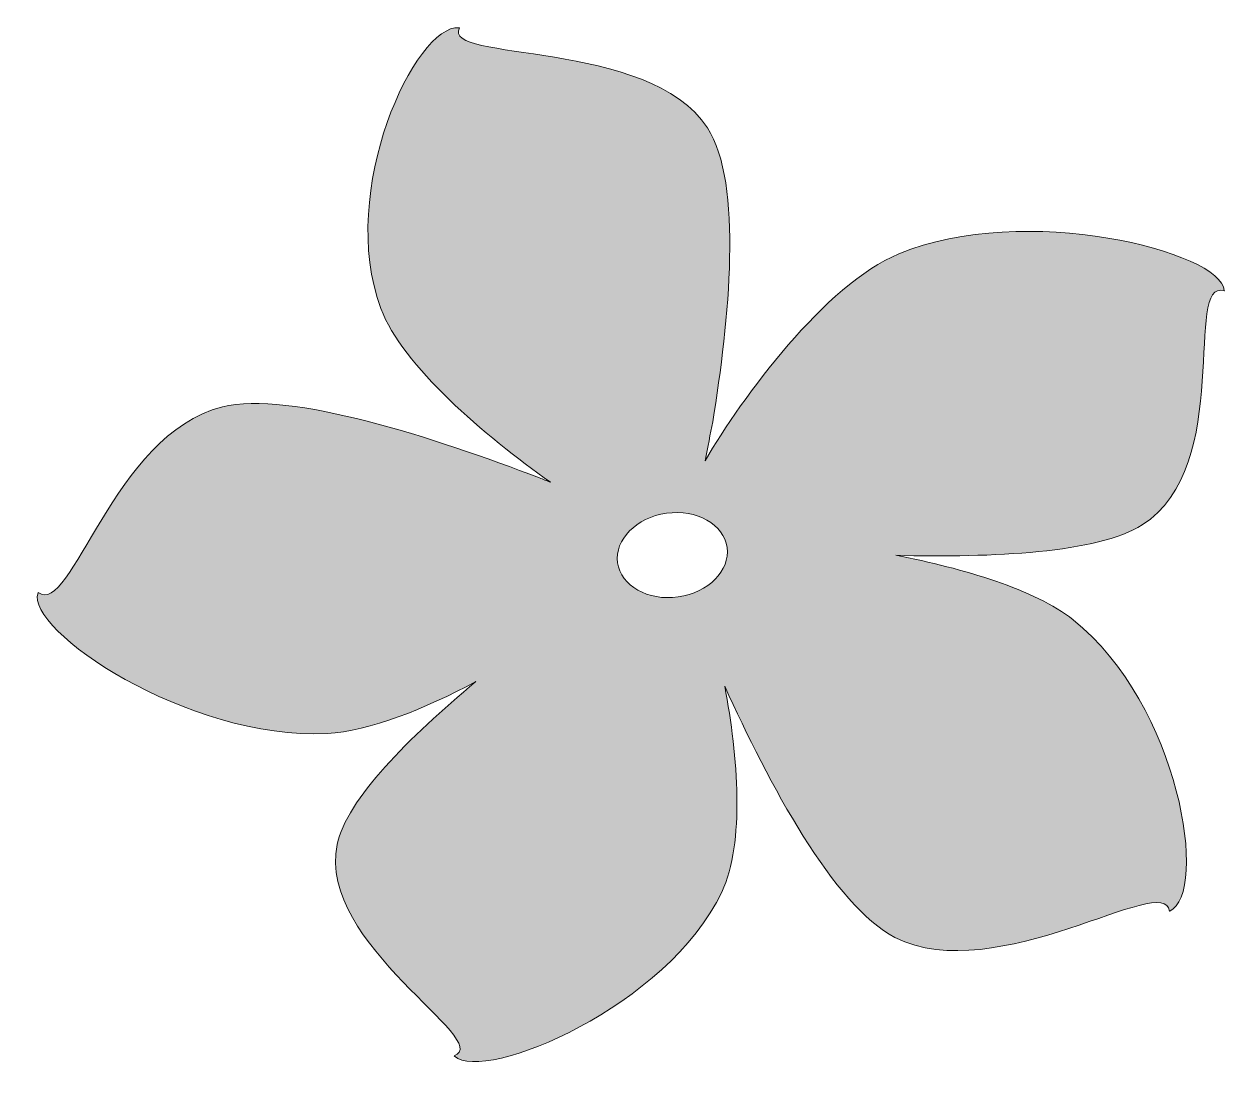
# Model space of a CAD drawing. Header units: inches. Extents: x -1 to 102, y -2 to 89.
import ezdxf

# ---------------------------------------------------------------- set-up
doc = ezdxf.new("R2010")
doc.units = ezdxf.units.IN
doc.header["$MEASUREMENT"] = 0
doc.layers.add('Layer 1', color=7, linetype='Continuous')

msp = doc.modelspace()

# ---------------------------------------------------------------- hatches: boundary and pattern name
at = {"layer": 'Layer 1', "true_color": 0x73479b}
h = msp.add_hatch(color=195, dxfattribs=at)
h.dxf.hatch_style = 2
edge = h.paths.add_edge_path()
edge.add_spline(control_points=[(101.59, 66.01), (101.39, 69.31), (84.48, 73.62), (73.74, 69.14), (67.41, 66.51), (60.34, 56.88), (57.16, 51.44), (57.39, 52.61), (57.61, 53.72), (57.81, 54.76), (59.21, 63.33), (60.43, 75.23), (57.36, 79.93), (52.38, 87.6), (34.48, 85.52), (36.14, 88.5), (36.14, 88.5), (36.1, 88.5), (36.1, 88.5), (32.39, 88.8), (25.64, 74.55), (29.41, 64.46), (31.23, 59.59), (38.29, 53.57), (43.93, 49.59), (43.62, 49.72), (43.29, 49.84), (42.99, 49.97), (34.11, 53.37), (21.61, 57.47), (15.85, 56.04), (6.45, 53.73), (2.95, 37.96), (0.08, 40.17), (0.08, 40.17), (0.07, 40.13), (0.07, 40.13), (-1.11, 37.02), (12.9, 27.49), (24.8, 28.1), (28.47, 28.28), (33.16, 30.19), (37.53, 32.53), (31.85, 27.79), (26.46, 22.43), (25.67, 18.59), (23.91, 10.05), (39.14, 1.77), (35.68, 0.5), (35.68, 0.5), (35.7, 0.48), (35.7, 0.48), (38.32, -1.89), (54.02, 4.81), (58.58, 14.52), (60.57, 18.76), (59.98, 26.14), (58.84, 32.13), (62.56, 23.93), (68.2, 13.28), (73.41, 10.64), (82.12, 6.22), (96.58, 16.36), (96.9, 12.88), (96.9, 12.88), (96.92, 12.89), (96.92, 12.89), (100.3, 14.4), (97.8, 30.52), (88.65, 37.82), (85.39, 40.42), (79.33, 42.21), (73.47, 43.34), (81.79, 43.13), (90.74, 43.54), (94.56, 45.94), (102.49, 50.93), (98.02, 67.09), (101.6, 65.97), (101.6, 65.97), (101.59, 66.01), (101.59, 66.01)], knot_values=[0, 0, 0, 0, 1, 1, 1, 2, 2, 2, 3, 3, 3, 4, 4, 4, 5, 5, 5, 6, 6, 6, 7, 7, 7, 8, 8, 8, 9, 9, 9, 10, 10, 10, 11, 11, 11, 12, 12, 12, 13, 13, 13, 14, 14, 14, 15, 15, 15, 16, 16, 16, 17, 17, 17, 18, 18, 18, 19, 19, 19, 20, 20, 20, 21, 21, 21, 22, 22, 22, 23, 23, 23, 24, 24, 24, 25, 25, 25, 26, 26, 26, 27, 27, 27, 27], degree=3, periodic=1)
edge = h.paths.add_edge_path()
edge.add_spline(control_points=[(54.85, 39.78), (52.27, 39.41), (49.95, 40.73), (49.67, 42.71), (49.4, 44.68), (51.27, 46.58), (53.85, 46.94), (56.45, 47.31), (58.76, 45.99), (59.04, 44.01), (59.31, 42.04), (57.45, 40.14), (54.85, 39.78)], knot_values=[0, 0, 0, 0, 1, 1, 1, 2, 2, 2, 3, 3, 3, 4, 4, 4, 4], degree=3, periodic=1)

# ---------------------------------------------------------------- linework, layer by layer
at = {"layer": 'Layer 1', "lineweight": 0}
for points, knots in [([(101.59, 66.01), (101.39, 69.31), (84.48, 73.62), (73.74, 69.14), (67.41, 66.51), (60.34, 56.88), (57.16, 51.44), (57.39, 52.61), (57.61, 53.72), (57.81, 54.76), (59.21, 63.33), (60.43, 75.23), (57.36, 79.93), (52.38, 87.6), (34.48, 85.52), (36.14, 88.5), (36.14, 88.5), (36.1, 88.5), (36.1, 88.5), (32.39, 88.8), (25.64, 74.55), (29.41, 64.46), (31.23, 59.59), (38.29, 53.57), (43.93, 49.59), (43.62, 49.72), (43.29, 49.84), (42.99, 49.97), (34.11, 53.37), (21.61, 57.47), (15.85, 56.04), (6.45, 53.73), (2.95, 37.96), (0.08, 40.17), (0.08, 40.17), (0.07, 40.13), (0.07, 40.13), (-1.11, 37.02), (12.9, 27.49), (24.8, 28.1), (28.47, 28.28), (33.16, 30.19), (37.53, 32.53), (31.85, 27.79), (26.46, 22.43), (25.67, 18.59), (23.91, 10.05), (39.14, 1.77), (35.68, 0.5), (35.68, 0.5), (35.7, 0.48), (35.7, 0.48), (38.32, -1.89), (54.02, 4.81), (58.58, 14.52), (60.57, 18.76), (59.98, 26.14), (58.84, 32.13), (62.56, 23.93), (68.2, 13.28), (73.41, 10.64), (82.12, 6.22), (96.58, 16.36), (96.9, 12.88), (96.9, 12.88), (96.92, 12.89), (96.92, 12.89), (100.3, 14.4), (97.8, 30.52), (88.65, 37.82), (85.39, 40.42), (79.33, 42.21), (73.47, 43.34), (81.79, 43.13), (90.74, 43.54), (94.56, 45.94), (102.49, 50.93), (98.02, 67.09), (101.6, 65.97), (101.6, 65.97), (101.59, 66.01), (101.59, 66.01)], [0, 0, 0, 0, 1, 1, 1, 2, 2, 2, 3, 3, 3, 4, 4, 4, 5, 5, 5, 6, 6, 6, 7, 7, 7, 8, 8, 8, 9, 9, 9, 10, 10, 10, 11, 11, 11, 12, 12, 12, 13, 13, 13, 14, 14, 14, 15, 15, 15, 16, 16, 16, 17, 17, 17, 18, 18, 18, 19, 19, 19, 20, 20, 20, 21, 21, 21, 22, 22, 22, 23, 23, 23, 24, 24, 24, 25, 25, 25, 26, 26, 26, 27, 27, 27, 27]), ([(54.85, 39.78), (52.27, 39.41), (49.95, 40.73), (49.67, 42.71), (49.4, 44.68), (51.27, 46.58), (53.85, 46.94), (56.45, 47.31), (58.76, 45.99), (59.04, 44.01), (59.31, 42.04), (57.45, 40.14), (54.85, 39.78)], [0, 0, 0, 0, 1, 1, 1, 2, 2, 2, 3, 3, 3, 4, 4, 4, 4])]:
    msp.add_open_spline(points, degree=3, knots=knots, dxfattribs=at)

doc.saveas('drawing.dxf')
